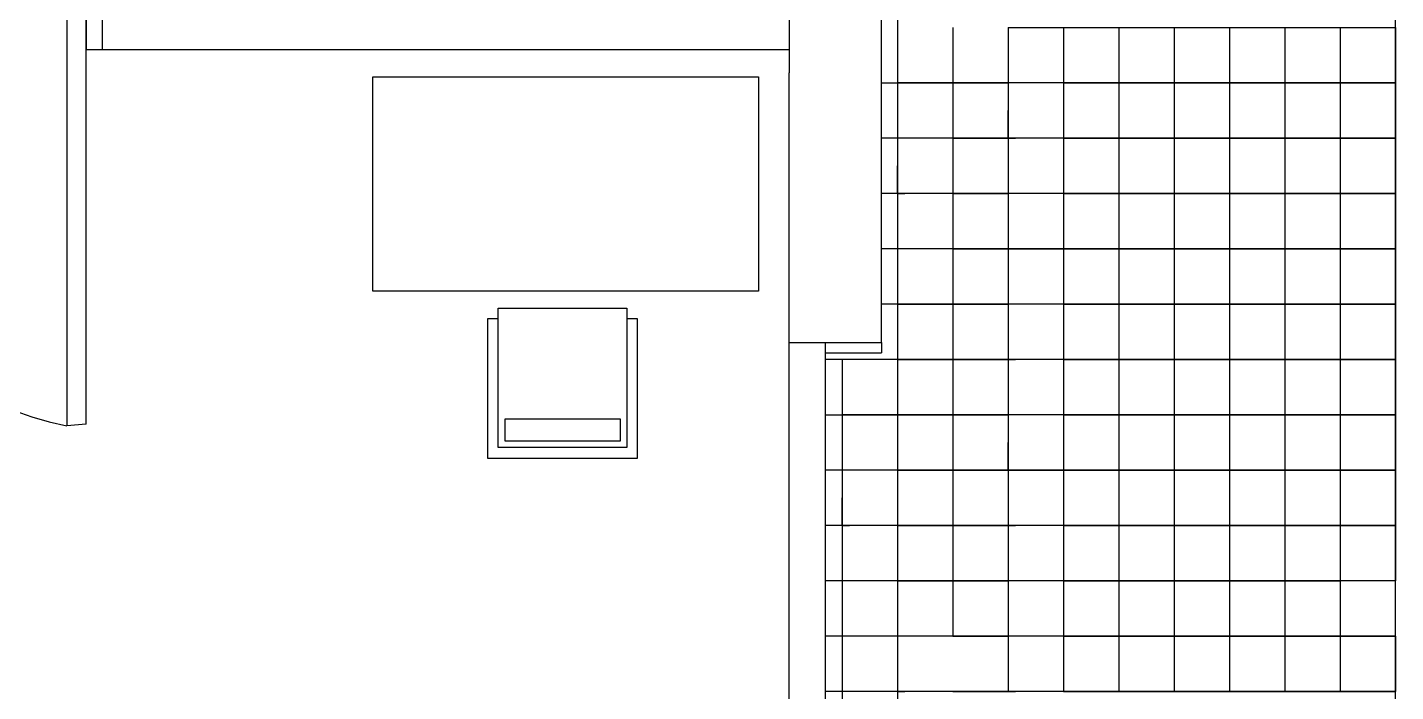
# Model space of a CAD drawing. Header units: millimetres. Extents: x 2377 to 4712, y -254 to 3188.
# Drawn here: x 3601.2 to 3666.9, y 1400.4 to 1432.3 of the extents above; entities that cross this region are included whole.
import ezdxf

# ---------------------------------------------------------------- set-up
doc = ezdxf.new("R2010")
doc.units = ezdxf.units.MM
doc.layers.add('Mobiliario', color=254, linetype='Continuous')

# ---------------------------------------------------------------- blocks, each defined once
blk = doc.blocks.new('A$C297D1C59')
for p, q in [((0, 1779.3, -35.3), (1800, 1779.3, -35.3)), ((0, 779.3, -35.3), (0, 1779.3, -35.3)), ((1800, 1779.3, -35.3), (1800, 779.3, -35.3)), ((1800, 779.3, -35.3), (0, 779.3, -35.3)), ((535, 650, -35.3), (535, 0, -35.3)), ((539.2, 650, -35.3), (535, 650, -35.3)), ((585, 650, -35.3), (539.2, 650, -35.3)), ((585, 50, -35.3), (585, 700.5, -35.3)), ((585, 700.5, -35.3), (1185, 700.5, -35.3)), ((1185, 700.5, -35.3), (1185, 50, -35.3)), ((1235, 650, -35.3), (1185, 650, -35.3)), ((1235, 0, -35.3), (1235, 650, -35.3)), ((615.6, 181.5, -35.3), (615.6, 81.2, -35.3)), ((1155.8, 181.5, -35.3), (615.6, 181.5, -35.3)), ((1155.8, 81.2, -35.3), (1155.8, 181.5, -35.3)), ((615.6, 81.2, -35.3), (1155.8, 81.2, -35.3)), ((1185, 50, -35.3), (585, 50, -35.3)), ((535, 0, -35.3), (1235, 0, -35.3))]:
    blk.add_line(p, q)

msp = doc.modelspace()

# ---------------------------------------------------------------- linework, layer by layer
at = {"transparency": 33554687}
for p, q in [((3666.949, 1349.937), (3666.949, 1533.78)), ((3643.027, 1509.415), (3643.027, 1429.676)), ((3642.246, 1417.205), (3642.246, 1443.785)), ((3637.816, 1434.925), (3637.816, 1430.153)), ((3604.037, 1433.122), (3604.037, 1431.249)), ((3604.816, 1433.122), (3604.816, 1431.249)), ((3643.027, 1432.334), (3643.027, 1429.676)), ((3645.685, 1432.334), (3645.685, 1429.676)), ((3648.343, 1432.334), (3648.343, 1411.07)), ((3648.343, 1432.334), (3651.001, 1432.334)), ((3648.343, 1432.334), (3648.343, 1429.676)), ((3648.343, 1432.334), (3648.343, 1429.676)), ((3651.001, 1432.334), (3651.001, 1429.676)), ((3651.001, 1432.334), (3653.659, 1432.334)), ((3653.659, 1432.334), (3653.659, 1429.676)), ((3653.659, 1432.334), (3656.317, 1432.334)), ((3656.317, 1432.334), (3656.317, 1429.676)), ((3656.317, 1432.334), (3658.975, 1432.334)), ((3658.975, 1432.334), (3658.975, 1429.676)), ((3658.975, 1432.334), (3661.633, 1432.334)), ((3661.633, 1432.334), (3661.633, 1429.676)), ((3661.633, 1432.334), (3664.291, 1432.334)), ((3664.291, 1432.334), (3664.291, 1429.676)), ((3664.291, 1432.334), (3666.949, 1432.334)), ((3666.949, 1432.334), (3666.949, 1429.676)), ((3637.816, 1431.249), (3604.037, 1431.249)), ((3604.816, 1431.249), (3604.037, 1431.249)), ((3637.816, 1417.205), (3637.816, 1430.153)), ((3642.246, 1429.676), (3645.685, 1429.676)), ((3645.685, 1429.676), (3643.027, 1429.676)), ((3643.027, 1429.676), (3643.027, 1427.018)), ((3648.343, 1429.676), (3645.685, 1429.676)), ((3645.685, 1429.676), (3645.685, 1427.018)), ((3645.685, 1429.676), (3648.343, 1429.676)), ((3651.001, 1429.676), (3648.343, 1429.676)), ((3648.343, 1429.676), (3648.343, 1427.018)), ((3648.343, 1429.676), (3648.343, 1427.018)), ((3648.343, 1429.676), (3648.343, 1427.018)), ((3653.659, 1429.676), (3651.001, 1429.676)), ((3651.001, 1429.676), (3651.001, 1427.018)), ((3651.001, 1429.676), (3653.659, 1429.676)), ((3656.317, 1429.676), (3653.659, 1429.676)), ((3653.659, 1429.676), (3653.659, 1427.018)), ((3653.659, 1429.676), (3656.317, 1429.676)), ((3658.975, 1429.676), (3656.317, 1429.676)), ((3656.317, 1429.676), (3656.317, 1427.018)), ((3656.317, 1429.676), (3658.975, 1429.676)), ((3661.633, 1429.676), (3658.975, 1429.676)), ((3658.975, 1429.676), (3658.975, 1427.018)), ((3658.975, 1429.676), (3661.633, 1429.676)), ((3664.291, 1429.676), (3661.633, 1429.676)), ((3661.633, 1429.676), (3661.633, 1427.018)), ((3661.633, 1429.676), (3664.291, 1429.676)), ((3666.949, 1429.676), (3664.291, 1429.676)), ((3664.291, 1429.676), (3664.291, 1427.018)), ((3664.291, 1429.676), (3666.949, 1429.676)), ((3666.949, 1429.676), (3666.949, 1427.018)), ((3648.343, 1427.018), (3648.343, 1428.344)), ((3645.685, 1427.018), (3642.246, 1427.018)), ((3643.027, 1427.018), (3643.027, 1424.36)), ((3643.027, 1427.018), (3643.027, 1424.36)), ((3648.343, 1427.018), (3645.685, 1427.018)), ((3645.685, 1427.018), (3645.685, 1424.36)), ((3645.685, 1427.018), (3648.343, 1427.018)), ((3648.343, 1427.018), (3648.681, 1427.018)), ((3651.001, 1427.018), (3648.343, 1427.018)), ((3648.343, 1427.018), (3648.343, 1424.36)), ((3648.343, 1427.018), (3648.343, 1421.702)), ((3648.343, 1427.018), (3648.343, 1424.36)), ((3648.343, 1427.018), (3648.343, 1424.36)), ((3653.659, 1427.018), (3651.001, 1427.018)), ((3651.001, 1427.018), (3651.001, 1424.36)), ((3651.001, 1427.018), (3653.659, 1427.018)), ((3656.317, 1427.018), (3653.659, 1427.018)), ((3653.659, 1427.018), (3653.659, 1424.36)), ((3653.659, 1427.018), (3656.317, 1427.018)), ((3658.975, 1427.018), (3656.317, 1427.018)), ((3656.317, 1427.018), (3656.317, 1424.36)), ((3656.317, 1427.018), (3658.975, 1427.018)), ((3661.633, 1427.018), (3658.975, 1427.018)), ((3658.975, 1427.018), (3658.975, 1424.36)), ((3658.975, 1427.018), (3661.633, 1427.018)), ((3664.291, 1427.018), (3661.633, 1427.018)), ((3661.633, 1427.018), (3661.633, 1424.36)), ((3661.633, 1427.018), (3664.291, 1427.018)), ((3666.949, 1427.018), (3664.291, 1427.018)), ((3664.291, 1427.018), (3664.291, 1424.36)), ((3664.291, 1427.018), (3666.949, 1427.018)), ((3666.949, 1427.018), (3666.949, 1424.36)), ((3643.027, 1424.36), (3643.027, 1425.686)), ((3645.685, 1424.36), (3642.246, 1424.36)), ((3643.027, 1424.36), (3643.366, 1424.36)), ((3643.027, 1424.36), (3643.027, 1421.702)), ((3643.027, 1424.36), (3643.027, 1419.044)), ((3643.027, 1424.36), (3643.027, 1421.702)), ((3648.343, 1424.36), (3645.685, 1424.36)), ((3645.685, 1424.36), (3645.685, 1421.702)), ((3645.685, 1424.36), (3648.343, 1424.36)), ((3651.001, 1424.36), (3648.343, 1424.36)), ((3648.343, 1424.36), (3648.343, 1421.702)), ((3648.343, 1424.36), (3648.343, 1421.702)), ((3653.659, 1424.36), (3651.001, 1424.36)), ((3651.001, 1424.36), (3651.001, 1421.702)), ((3651.001, 1424.36), (3653.659, 1424.36)), ((3656.317, 1424.36), (3653.659, 1424.36)), ((3653.659, 1424.36), (3653.659, 1421.702)), ((3653.659, 1424.36), (3656.317, 1424.36)), ((3658.975, 1424.36), (3656.317, 1424.36)), ((3656.317, 1424.36), (3656.317, 1421.702)), ((3656.317, 1424.36), (3658.975, 1424.36)), ((3661.633, 1424.36), (3658.975, 1424.36)), ((3658.975, 1424.36), (3658.975, 1421.702)), ((3658.975, 1424.36), (3661.633, 1424.36)), ((3664.291, 1424.36), (3661.633, 1424.36)), ((3661.633, 1424.36), (3661.633, 1421.702)), ((3661.633, 1424.36), (3664.291, 1424.36)), ((3666.949, 1424.36), (3664.291, 1424.36)), ((3664.291, 1424.36), (3664.291, 1421.702)), ((3664.291, 1424.36), (3666.949, 1424.36)), ((3666.949, 1424.36), (3666.949, 1421.702)), ((3645.685, 1421.702), (3642.246, 1421.702)), ((3643.027, 1421.702), (3643.027, 1419.044)), ((3648.343, 1421.702), (3645.685, 1421.702)), ((3645.685, 1421.702), (3645.685, 1419.044)), ((3645.685, 1421.702), (3648.343, 1421.702)), ((3651.001, 1421.702), (3648.343, 1421.702)), ((3648.343, 1421.702), (3648.343, 1411.07)), ((3648.343, 1421.702), (3651.001, 1421.702)), ((3648.343, 1421.702), (3648.343, 1419.044)), ((3648.343, 1421.702), (3648.681, 1421.702)), ((3648.343, 1421.702), (3648.343, 1419.044)), ((3648.343, 1421.702), (3648.343, 1416.386)), ((3648.343, 1421.702), (3648.681, 1421.702)), ((3648.343, 1421.702), (3648.343, 1419.044)), ((3653.659, 1421.702), (3651.001, 1421.702)), ((3651.001, 1421.702), (3651.001, 1419.044)), ((3651.001, 1421.702), (3653.659, 1421.702)), ((3656.317, 1421.702), (3653.659, 1421.702)), ((3653.659, 1421.702), (3653.659, 1419.044)), ((3653.659, 1421.702), (3656.317, 1421.702)), ((3658.975, 1421.702), (3656.317, 1421.702)), ((3656.317, 1421.702), (3656.317, 1419.044)), ((3656.317, 1421.702), (3658.975, 1421.702)), ((3661.633, 1421.702), (3658.975, 1421.702)), ((3658.975, 1421.702), (3658.975, 1419.044)), ((3658.975, 1421.702), (3661.633, 1421.702)), ((3664.291, 1421.702), (3661.633, 1421.702)), ((3661.633, 1421.702), (3661.633, 1419.044)), ((3661.633, 1421.702), (3664.291, 1421.702)), ((3666.949, 1421.702), (3664.291, 1421.702)), ((3664.291, 1421.702), (3664.291, 1419.044)), ((3664.291, 1421.702), (3666.949, 1421.702)), ((3666.949, 1421.702), (3666.949, 1419.044)), ((3643.027, 1419.044), (3642.246, 1419.044)), ((3645.685, 1419.044), (3643.027, 1419.044)), ((3643.027, 1419.044), (3643.027, 1416.386)), ((3643.027, 1419.044), (3645.685, 1419.044)), ((3645.685, 1419.044), (3643.027, 1419.044)), ((3643.027, 1419.044), (3645.685, 1419.044)), ((3643.027, 1419.044), (3643.366, 1419.044)), ((3643.027, 1419.044), (3643.366, 1419.044)), ((3648.343, 1419.044), (3645.685, 1419.044)), ((3645.685, 1419.044), (3645.685, 1416.386)), ((3645.685, 1419.044), (3648.343, 1419.044)), ((3648.343, 1419.044), (3645.685, 1419.044)), ((3645.685, 1419.044), (3648.343, 1419.044)), ((3651.001, 1419.044), (3648.343, 1419.044)), ((3648.343, 1419.044), (3648.343, 1416.386)), ((3648.343, 1419.044), (3648.343, 1416.386)), ((3648.343, 1419.044), (3648.343, 1416.386)), ((3653.659, 1419.044), (3651.001, 1419.044)), ((3651.001, 1419.044), (3651.001, 1416.386)), ((3651.001, 1419.044), (3653.659, 1419.044)), ((3656.317, 1419.044), (3653.659, 1419.044)), ((3653.659, 1419.044), (3653.659, 1416.386)), ((3653.659, 1419.044), (3656.317, 1419.044)), ((3658.975, 1419.044), (3656.317, 1419.044)), ((3656.317, 1419.044), (3656.317, 1416.386)), ((3656.317, 1419.044), (3658.975, 1419.044)), ((3661.633, 1419.044), (3658.975, 1419.044)), ((3658.975, 1419.044), (3658.975, 1416.386)), ((3658.975, 1419.044), (3661.633, 1419.044)), ((3664.291, 1419.044), (3661.633, 1419.044)), ((3661.633, 1419.044), (3661.633, 1416.386)), ((3661.633, 1419.044), (3664.291, 1419.044)), ((3666.949, 1419.044), (3664.291, 1419.044)), ((3664.291, 1419.044), (3664.291, 1416.386)), ((3664.291, 1419.044), (3666.949, 1419.044)), ((3666.949, 1419.044), (3666.949, 1416.386)), ((3637.816, 1417.205), (3642.246, 1417.205)), ((3637.816, 1416.704), (3637.816, 1417.205)), ((3639.555, 1416.704), (3639.555, 1417.205)), ((3642.246, 1417.205), (3642.246, 1416.704)), ((3637.816, 1372.405), (3637.816, 1416.704)), ((3639.555, 1372.405), (3639.555, 1416.704)), ((3639.555, 1416.704), (3642.246, 1416.704)), ((3639.555, 1416.704), (3642.246, 1416.704)), ((3643.027, 1416.386), (3639.555, 1416.386)), ((3640.369, 1416.386), (3640.369, 1413.728)), ((3645.685, 1416.386), (3643.027, 1416.386)), ((3643.027, 1416.386), (3643.027, 1413.728)), ((3643.027, 1416.386), (3645.685, 1416.386)), ((3648.343, 1416.386), (3645.685, 1416.386)), ((3645.685, 1416.386), (3645.685, 1413.728)), ((3645.685, 1416.386), (3648.343, 1416.386)), ((3648.343, 1416.386), (3648.681, 1416.386)), ((3651.001, 1416.386), (3648.343, 1416.386)), ((3648.343, 1416.386), (3648.343, 1413.728)), ((3648.343, 1416.386), (3648.343, 1411.07)), ((3648.343, 1416.386), (3648.343, 1413.728)), ((3648.343, 1416.386), (3648.343, 1413.728)), ((3653.659, 1416.386), (3651.001, 1416.386)), ((3651.001, 1416.386), (3651.001, 1413.728)), ((3651.001, 1416.386), (3653.659, 1416.386)), ((3656.317, 1416.386), (3653.659, 1416.386)), ((3653.659, 1416.386), (3653.659, 1413.728)), ((3653.659, 1416.386), (3656.317, 1416.386)), ((3658.975, 1416.386), (3656.317, 1416.386)), ((3656.317, 1416.386), (3656.317, 1413.728)), ((3656.317, 1416.386), (3658.975, 1416.386)), ((3661.633, 1416.386), (3658.975, 1416.386)), ((3658.975, 1416.386), (3658.975, 1413.728)), ((3658.975, 1416.386), (3661.633, 1416.386)), ((3664.291, 1416.386), (3661.633, 1416.386)), ((3661.633, 1416.386), (3661.633, 1413.728)), ((3661.633, 1416.386), (3664.291, 1416.386)), ((3666.949, 1416.386), (3664.291, 1416.386)), ((3664.291, 1416.386), (3664.291, 1413.728)), ((3664.291, 1416.386), (3666.949, 1416.386)), ((3666.949, 1416.386), (3666.949, 1413.728)), ((3639.555, 1413.728), (3643.027, 1413.728)), ((3643.027, 1413.728), (3640.369, 1413.728)), ((3640.369, 1413.728), (3640.369, 1411.07)), ((3645.685, 1413.728), (3643.027, 1413.728)), ((3643.027, 1413.728), (3643.027, 1411.07)), ((3643.027, 1413.728), (3645.685, 1413.728)), ((3648.343, 1413.728), (3645.685, 1413.728)), ((3645.685, 1413.728), (3645.685, 1411.07)), ((3645.685, 1413.728), (3648.343, 1413.728)), ((3651.001, 1413.728), (3648.343, 1413.728)), ((3648.343, 1413.728), (3648.343, 1411.07)), ((3648.343, 1413.728), (3648.343, 1411.07)), ((3648.343, 1413.728), (3648.343, 1411.07)), ((3653.659, 1413.728), (3651.001, 1413.728)), ((3651.001, 1413.728), (3651.001, 1411.07)), ((3651.001, 1413.728), (3653.659, 1413.728)), ((3656.317, 1413.728), (3653.659, 1413.728)), ((3653.659, 1413.728), (3653.659, 1411.07)), ((3653.659, 1413.728), (3656.317, 1413.728)), ((3658.975, 1413.728), (3656.317, 1413.728)), ((3656.317, 1413.728), (3656.317, 1411.07)), ((3656.317, 1413.728), (3658.975, 1413.728)), ((3661.633, 1413.728), (3658.975, 1413.728)), ((3658.975, 1413.728), (3658.975, 1411.07)), ((3658.975, 1413.728), (3661.633, 1413.728)), ((3664.291, 1413.728), (3661.633, 1413.728)), ((3661.633, 1413.728), (3661.633, 1411.07)), ((3661.633, 1413.728), (3664.291, 1413.728)), ((3666.949, 1413.728), (3664.291, 1413.728)), ((3664.291, 1413.728), (3664.291, 1411.07)), ((3664.291, 1413.728), (3666.949, 1413.728)), ((3666.949, 1413.728), (3666.949, 1411.07)), ((3648.343, 1411.071), (3648.343, 1412.396)), ((3643.027, 1411.07), (3639.555, 1411.07)), ((3640.369, 1411.07), (3640.369, 1408.412)), ((3645.685, 1411.07), (3643.027, 1411.07)), ((3643.027, 1411.07), (3643.027, 1408.412)), ((3643.027, 1411.07), (3645.685, 1411.07)), ((3648.343, 1411.07), (3645.685, 1411.07)), ((3645.685, 1411.07), (3645.685, 1408.412)), ((3645.685, 1411.07), (3648.343, 1411.07)), ((3651.001, 1411.07), (3648.343, 1411.07)), ((3648.343, 1411.07), (3651.001, 1411.07)), ((3651.001, 1411.07), (3648.343, 1411.07)), ((3648.343, 1411.07), (3648.343, 1408.412)), ((3648.343, 1411.07), (3648.343, 1408.412)), ((3648.343, 1411.07), (3648.681, 1411.07)), ((3648.343, 1411.07), (3648.343, 1408.412)), ((3648.343, 1411.07), (3648.343, 1405.754)), ((3648.343, 1411.07), (3648.343, 1408.412)), ((3653.659, 1411.07), (3651.001, 1411.07)), ((3651.001, 1411.07), (3653.659, 1411.07)), ((3653.659, 1411.07), (3651.001, 1411.07)), ((3651.001, 1411.07), (3651.001, 1403.096)), ((3651.001, 1411.07), (3653.659, 1411.07)), ((3656.317, 1411.07), (3653.659, 1411.07)), ((3653.659, 1411.07), (3656.317, 1411.07)), ((3656.317, 1411.07), (3653.659, 1411.07)), ((3653.659, 1411.07), (3653.659, 1403.096)), ((3653.659, 1411.07), (3656.317, 1411.07)), ((3658.975, 1411.07), (3656.317, 1411.07)), ((3656.317, 1411.07), (3658.975, 1411.07)), ((3658.975, 1411.07), (3656.317, 1411.07)), ((3656.317, 1411.07), (3656.317, 1403.096)), ((3656.317, 1411.07), (3658.975, 1411.07)), ((3661.633, 1411.07), (3658.975, 1411.07)), ((3658.975, 1411.07), (3661.633, 1411.07)), ((3661.633, 1411.07), (3658.975, 1411.07)), ((3658.975, 1411.07), (3658.975, 1403.096)), ((3658.975, 1411.07), (3661.633, 1411.07)), ((3664.291, 1411.07), (3661.633, 1411.07)), ((3661.633, 1411.07), (3664.291, 1411.07)), ((3664.291, 1411.07), (3661.633, 1411.07)), ((3661.633, 1411.07), (3661.633, 1403.096)), ((3661.633, 1411.07), (3664.291, 1411.07)), ((3666.949, 1411.07), (3664.291, 1411.07)), ((3664.291, 1411.07), (3666.949, 1411.07)), ((3666.949, 1411.07), (3664.291, 1411.07)), ((3664.291, 1411.07), (3664.291, 1403.096)), ((3664.291, 1411.07), (3666.949, 1411.07)), ((3666.949, 1411.07), (3666.949, 1408.412)), ((3640.369, 1408.413), (3640.369, 1409.738)), ((3643.027, 1408.412), (3639.555, 1408.412)), ((3640.369, 1408.412), (3640.708, 1408.412)), ((3640.369, 1408.412), (3640.369, 1405.754)), ((3645.685, 1408.412), (3643.027, 1408.412)), ((3643.027, 1408.412), (3643.027, 1405.754)), ((3643.027, 1408.412), (3645.685, 1408.412)), ((3648.343, 1408.412), (3645.685, 1408.412)), ((3645.685, 1408.412), (3645.685, 1405.754)), ((3645.685, 1408.412), (3648.343, 1408.412)), ((3648.343, 1408.412), (3648.681, 1408.412)), ((3651.001, 1408.412), (3648.343, 1408.412)), ((3648.343, 1408.412), (3648.343, 1405.754)), ((3648.343, 1408.412), (3648.343, 1405.754)), ((3653.659, 1408.412), (3651.001, 1408.412)), ((3651.001, 1408.412), (3653.659, 1408.412)), ((3656.317, 1408.412), (3653.659, 1408.412)), ((3653.659, 1408.412), (3656.317, 1408.412)), ((3658.975, 1408.412), (3656.317, 1408.412)), ((3656.317, 1408.412), (3658.975, 1408.412)), ((3661.633, 1408.412), (3658.975, 1408.412)), ((3658.975, 1408.412), (3661.633, 1408.412)), ((3664.291, 1408.412), (3661.633, 1408.412)), ((3661.633, 1408.412), (3664.291, 1408.412)), ((3666.949, 1408.412), (3664.291, 1408.412)), ((3664.291, 1408.412), (3666.949, 1408.412)), ((3666.949, 1408.412), (3666.949, 1405.754)), ((3643.027, 1405.754), (3639.555, 1405.754)), ((3643.027, 1405.754), (3640.369, 1405.754)), ((3640.369, 1405.754), (3640.369, 1395.122)), ((3645.685, 1405.754), (3643.027, 1405.754)), ((3643.027, 1405.754), (3643.027, 1395.122)), ((3643.027, 1405.754), (3645.685, 1405.754)), ((3645.685, 1405.754), (3643.027, 1405.754)), ((3643.027, 1405.754), (3645.685, 1405.754)), ((3648.343, 1405.754), (3645.685, 1405.754)), ((3645.685, 1405.754), (3645.685, 1403.096)), ((3645.685, 1405.754), (3648.343, 1405.754)), ((3648.343, 1405.754), (3645.685, 1405.754)), ((3645.685, 1405.754), (3648.343, 1405.754)), ((3651.001, 1405.754), (3648.343, 1405.754)), ((3648.343, 1405.754), (3648.343, 1403.096)), ((3653.659, 1405.754), (3651.001, 1405.754)), ((3651.001, 1405.754), (3653.659, 1405.754)), ((3656.317, 1405.754), (3653.659, 1405.754)), ((3653.659, 1405.754), (3656.317, 1405.754)), ((3658.975, 1405.754), (3656.317, 1405.754)), ((3656.317, 1405.754), (3658.975, 1405.754)), ((3661.633, 1405.754), (3658.975, 1405.754)), ((3658.975, 1405.754), (3661.633, 1405.754)), ((3664.291, 1405.754), (3661.633, 1405.754)), ((3661.633, 1405.754), (3664.291, 1405.754)), ((3666.949, 1405.754), (3664.291, 1405.754)), ((3643.027, 1403.096), (3639.555, 1403.096)), ((3645.685, 1403.096), (3643.027, 1403.096)), ((3643.027, 1403.096), (3643.027, 1400.438)), ((3648.343, 1403.096), (3645.685, 1403.096)), ((3645.685, 1403.096), (3648.343, 1403.096)), ((3651.001, 1403.096), (3648.343, 1403.096)), ((3648.343, 1403.096), (3648.343, 1400.438)), ((3648.343, 1403.096), (3648.343, 1400.438)), ((3648.343, 1403.096), (3648.343, 1400.438)), ((3648.343, 1403.096), (3648.343, 1400.438)), ((3653.659, 1403.096), (3651.001, 1403.096)), ((3651.001, 1403.096), (3651.001, 1400.438)), ((3651.001, 1403.096), (3653.659, 1403.096)), ((3656.317, 1403.096), (3653.659, 1403.096)), ((3653.659, 1403.096), (3653.659, 1400.438)), ((3653.659, 1403.096), (3656.317, 1403.096)), ((3658.975, 1403.096), (3656.317, 1403.096)), ((3656.317, 1403.096), (3656.317, 1400.438)), ((3656.317, 1403.096), (3658.975, 1403.096)), ((3661.633, 1403.096), (3658.975, 1403.096)), ((3658.975, 1403.096), (3658.975, 1400.438)), ((3658.975, 1403.096), (3661.633, 1403.096)), ((3664.291, 1403.096), (3661.633, 1403.096)), ((3661.633, 1403.096), (3661.633, 1400.438)), ((3661.633, 1403.096), (3664.291, 1403.096)), ((3666.949, 1403.096), (3664.291, 1403.096)), ((3664.291, 1403.096), (3664.291, 1400.438)), ((3664.291, 1403.096), (3666.949, 1403.096)), ((3666.949, 1403.096), (3666.949, 1400.438)), ((3643.027, 1400.438), (3639.555, 1400.438)), ((3643.027, 1400.438), (3643.366, 1400.438)), ((3645.685, 1400.438), (3643.027, 1400.438)), ((3643.027, 1400.438), (3643.027, 1397.78)), ((3643.027, 1400.438), (3643.027, 1395.122)), ((3648.343, 1400.438), (3645.685, 1400.438)), ((3645.685, 1400.438), (3648.343, 1400.438)), ((3648.343, 1400.438), (3648.681, 1400.438)), ((3651.001, 1400.438), (3648.343, 1400.438)), ((3648.343, 1400.438), (3648.681, 1400.438)), ((3653.659, 1400.438), (3651.001, 1400.438)), ((3651.001, 1400.438), (3653.659, 1400.438)), ((3656.317, 1400.438), (3653.659, 1400.438)), ((3653.659, 1400.438), (3656.317, 1400.438)), ((3658.975, 1400.438), (3656.317, 1400.438)), ((3656.317, 1400.438), (3658.975, 1400.438)), ((3661.633, 1400.438), (3658.975, 1400.438)), ((3658.975, 1400.438), (3661.633, 1400.438)), ((3664.291, 1400.438), (3661.633, 1400.438)), ((3661.633, 1400.438), (3664.291, 1400.438)), ((3666.949, 1400.438), (3664.291, 1400.438)), ((3664.291, 1400.438), (3666.949, 1400.438))]:
    msp.add_line(p, q, dxfattribs=at)
at = {"layer": 'Mobiliario', "transparency": 33554687}
for p, q in [((3603.11, 1433.162), (3603.11, 1413.195)), ((3604.037, 1413.28), (3604.037, 1433.162)), ((3604.037, 1413.28), (3603.11, 1413.195))]:
    msp.add_line(p, q, dxfattribs=at)
msp.add_arc((3607.166, 1431.883), 19.123, 177.19335, 257.75412, dxfattribs=at)

# ---------------------------------------------------------------- block references
at = {"layer": 'Mobiliario', "transparency": 33554687, "xscale": 0.0102937540125556, "yscale": 0.0102937540125556, "zscale": 0.0102937540125556}
msp.add_blockref('A$C297D1C59', (3617.818, 1411.646, 0.363), dxfattribs=at)

doc.saveas('drawing.dxf')
